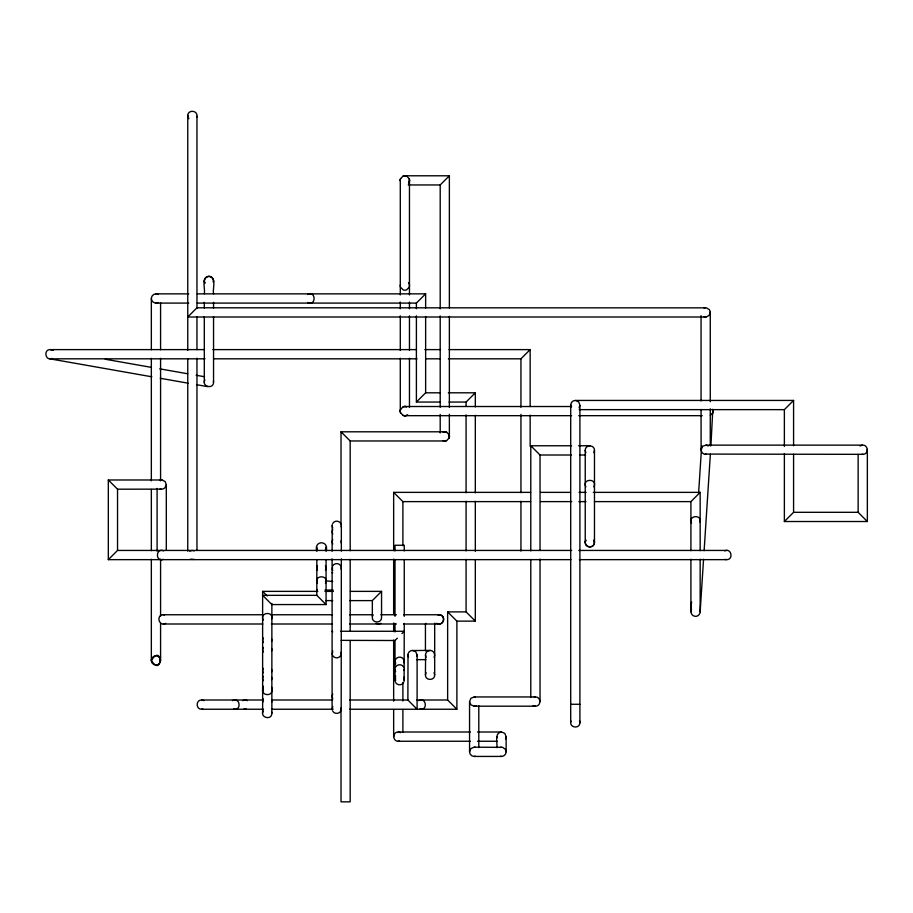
<?xml version="1.0" encoding="UTF-8"?>
<svg xmlns="http://www.w3.org/2000/svg" width="913" height="913" viewBox="0 0 913 913"><rect width="100%" height="100%" fill="white"/><g stroke="black" fill="none" stroke-linecap="round" stroke-linejoin="round"><path stroke-width="1.37" d="M710.268 312.006L709.196 315.373L706.069 317.005L187.758 317.005L196.968 307.795L706.468 307.852L709.447 309.758L710.268 312.006L710.268 401.72M701.058 449.333L702.69 446.206L706.069 445.133L862.34 445.133C868.24 444.391 869.085 454.046 863.15 454.343L704.083 454.081L702.12 452.711L701.116 450.543L701.058 409.515M691.563 601.838C691.483 606.221 688.379 615.784 695.535 616.378C698.011 616.401 700.18 614.232 700.157 611.756L703.558 559.258M698.628 492.712L701.663 445.932M704.117 550.744L710.36 454.263M710.919 445.749L712.802 409.321A3.401 2.408 -90 0 1 712.813 412.859L710.314 415.369M151.341 349.77L151.341 298.471L151.969 296.166L153.658 294.477L155.963 293.86L188.751 293.86M151.341 660.43C162.742 642.741 162.742 678.108 151.341 660.43L151.341 559.247M204.307 293.781C205.471 288.805 200.814 277.381 208.929 276.331C217.043 277.381 212.387 288.805 213.551 293.781M213.551 280.953L213.391 282.14A4.622 4.622 0 0 0 208.324 276.365A4.622 4.622 0 0 0 204.923 283.258L204.307 280.953M213.551 316.594L213.551 382.182C213.551 389.828 201.1 386.484 204.923 379.876M271.709 618.968C273.683 610.603 259.166 612.509 263.241 620.087M271.709 641.428L271.709 639.043M271.869 603.413L271.869 713.224C271.869 720.859 259.418 717.527 263.241 710.907M271.709 650.901L271.709 648.515M271.709 671.842L271.709 669.457M271.709 679.637L271.709 677.252M271.709 689.669L271.709 687.272M271.709 702.28L271.709 699.894M316.822 551.315C313.307 539.96 329.582 539.96 326.067 551.315M326.067 547.07L325.439 549.375M332.104 551.326L332.264 524.519M341.188 526.915L341.188 524.519M341.188 543.007L341.188 540.622M341.188 569.358L341.188 566.973M332.264 710.017L332.72 706.514M341.188 654.484L341.188 652.087M341.188 710.017L341.348 558.802M395.169 660.487L395.626 663.991M395.169 681.44L395.626 677.937M470.4 741.253L398.273 741.253C392.339 741.482 392.339 731.792 398.273 732.009L470.4 732.009M404.094 662.884L404.094 660.487M404.094 670.496L404.254 669.297M404.094 679.432L404.094 677.047M404.094 681.44L404.254 623.408M412.493 650.398L415.757 651.756L417.104 655.02L417.104 709.241L407.871 699.997L408.031 653.822L409.218 651.756L411.295 650.558L430.057 650.398C433.47 650.296 435.855 654.427 434.052 657.326M416.956 656.219L417.104 655.02M434.679 623.157L434.679 674.947C434.896 680.881 425.207 680.881 425.435 674.947L425.595 653.822L426.793 651.756L430.057 650.398M425.435 674.947L426.051 672.641M469.556 701.572L470.903 698.308L474.178 696.95L535.406 696.95C541.341 696.733 541.341 706.422 535.406 706.194L474.178 706.194L470.903 704.836L469.556 701.572L469.556 751.81L470.172 754.127L471.861 755.816L474.178 756.432L501.511 756.432L503.828 755.816L505.517 754.127L506.133 751.81L506.133 736.631L504.786 733.367L501.511 732.009L477.476 732.009M469.556 751.81L470.903 748.546L474.178 747.188L502.709 747.348L505.517 749.505L506.133 751.81M496.9 747.667C497.608 743.068 494.036 732.774 501.511 732.009M506.133 736.631L505.517 738.937M585.233 450.383C585.016 444.448 594.705 444.448 594.477 450.383L594.477 542.333C594.705 548.268 585.016 548.268 585.233 542.333L585.233 450.383L585.861 452.688M594.477 450.383L593.861 452.688M585.233 542.333L585.861 540.017A4.622 4.622 0 0 0 589.855 546.955A4.622 4.622 0 0 0 593.861 540.017L594.477 542.333M699.997 522.122C701.983 513.757 687.466 515.674 691.54 523.24M187.758 350.352L187.758 115.369C188.055 109.434 197.71 110.279 196.968 116.168L196.968 308.354M196.706 117.343L196.968 116.168M166.303 484.997L164.671 488.135L162.503 489.14L117.537 489.197L108.327 479.987L162.103 479.987L165.23 481.619L166.303 484.997L166.303 550.379M575.704 400.43L578.842 402.062L579.903 405.44L579.903 722.936C579.618 728.871 569.963 728.026 570.705 722.137L570.705 404.63L571.515 402.382L573.353 400.853L575.704 400.43L793.58 400.43L793.58 445.749M579.903 405.44L579.093 407.689M570.705 722.137L570.967 720.95M712.813 412.859L713.121 411.695M263.241 637.925L262.624 640.241L263.241 642.547M263.241 647.397L262.624 649.702L263.241 652.019M263.241 668.339L262.624 670.644L263.241 672.961M263.241 676.134L262.624 678.439L263.241 680.756M263.241 686.165L262.624 688.47L263.241 690.776M263.241 688.014C259.166 695.58 273.683 697.498 271.709 689.132M317.439 565.752L316.822 568.069L317.439 570.374M332.72 529.506L332.104 531.811L332.72 534.128M263.241 698.776L262.784 702.28M332.72 539.503L332.104 541.82L332.72 544.125M325.439 570.374L326.067 568.069L325.439 565.752M325.439 583.316C329.684 574.676 313.205 574.676 317.439 583.316M332.72 650.969L332.264 654.484M332.72 693.971L332.104 696.288L332.72 698.593M372.47 616.298L372.938 615.179M395.626 675.928L395.009 678.233L395.626 680.55M593.861 486.857C598.095 478.218 581.615 478.218 585.861 486.857M691.54 609.45L690.913 611.756L690.913 559.247M446.548 432.111A3.401 2.408 0 0 0 443.01 432.123A9.05 6.391 -90 0 1 446.548 432.111L449.048 434.611A9.05 6.391 0 0 1 449.059 438.149L446.56 440.648A3.401 2.408 0 0 1 443.022 440.659A9.05 6.391 -90 0 0 446.56 440.648M400.613 178.594A9.05 6.391 0 0 0 400.293 180.968A3.401 2.408 -90 0 1 400.613 178.594L403.112 176.095A9.05 6.391 -90 0 1 406.65 176.106L409.15 178.606A9.05 6.391 0 0 1 409.138 182.144L408.545 183.182M407.689 414.764L406.639 415.369A3.401 2.408 0 0 1 403.101 415.369L400.602 412.859A3.401 2.408 -90 0 1 400.613 409.321L403.112 406.833A9.05 6.391 -90 0 1 406.65 406.833A3.401 2.408 0 0 0 403.112 406.833M332.72 523.411C334.341 520.399 339.111 520.399 340.732 523.411M332.72 565.855C334.341 562.842 339.111 562.842 340.732 565.855M340.732 655.591C339.111 658.604 334.341 658.604 332.72 655.591M340.732 711.136C339.111 714.149 334.341 714.149 332.72 711.136M395.626 659.38C397.246 656.367 402.017 656.367 403.637 659.38M395.626 666.992C397.246 663.979 402.017 663.979 403.637 666.992M403.637 682.547C402.017 685.56 397.246 685.56 395.626 682.547M408.248 184.951L440.203 184.951L449.367 175.787L404.276 175.787M161.692 559.646L108.327 559.646L117.537 550.436L571.698 550.436M197.299 303.093L416.396 303.093L425.641 293.86L425.641 307.989M440.534 402.051L416.396 402.051L425.641 392.807L425.641 316.469M449.048 402.051L466.075 402.051L475.319 392.807L475.319 406.878M448.363 358.82L520.946 358.82L530.156 349.611L530.156 406.582M316.822 590.095L317.439 589.478M325.439 581.478L326.067 580.862L332.72 581.478M372.321 600.606L381.554 591.373L381.554 617.496C381.782 623.431 372.093 623.431 372.321 617.496L372.321 600.606L349.679 600.606M341.188 640.355L395.009 640.515L397.326 638.198M401.937 633.588L404.254 631.271L340.595 631.271M426.051 623.374L425.435 624.001L425.435 650.889M594.466 501.614L690.913 501.614L700.157 492.369L700.157 550.733M579.173 409.64L784.37 409.64L793.58 400.43M784.37 453.544L784.37 521.517L793.58 512.307L858.14 512.307L867.35 521.517L867.35 449.333M189.71 551.258L191.958 550.436L194.309 550.847M860.103 445.955L862.34 445.133M158.28 302.477C155.37 304.269 151.238 301.895 151.341 298.471M307.601 294.477C316.24 290.243 316.24 306.711 307.601 302.477M165.641 623.374C159.022 627.197 155.689 614.746 163.324 614.757L262.83 614.757M380.812 623.374L378.496 624.001L376.19 623.374M232.484 700.625C240.051 696.539 241.956 711.067 233.591 709.081M242.812 700.625L245.118 699.997L247.434 700.625M418.713 700.625C426.28 696.539 428.186 711.067 419.82 709.081M476.483 705.578L474.178 706.194M52.201 358.398C45.285 361.639 43.048 348.937 50.66 349.611L204.318 349.611M159.741 480.409L162.103 479.987M724.671 550.847C731.598 547.617 733.835 560.308 726.223 559.646L579.39 559.646M704.083 308.058L705.258 307.795M163.644 550.847C155.758 547.446 155.107 562.077 163.279 559.384M193.944 559.384L190.406 559.224M439.096 614.757L437.898 614.917A4.622 4.622 0 0 1 443.672 619.984A4.622 4.622 0 0 1 436.779 623.374C443.398 627.197 446.731 614.746 439.096 614.757L403.557 614.757M263.48 699.997L201.636 699.997C195.702 699.78 195.702 709.469 201.636 709.241L263.48 709.241M201.636 709.241L202.834 709.081M246.316 709.081L243.931 709.081M534.208 697.11L535.406 696.95M398.273 741.253L399.472 741.094M500.324 747.348L501.511 747.188M474.178 756.432L475.376 756.272M705.258 454.343L706.468 454.286M197.299 293.86L425.641 293.86M155.963 303.093L188.751 303.093M212.855 349.611L416.328 349.611M424.865 349.611L440.511 349.611M449.048 349.611L530.156 349.611M204.98 358.82L49.85 358.82L151.843 376.795M213.528 358.82L417.047 358.82M425.584 358.82L439.826 358.82M425.641 392.807L439.838 392.807M448.351 392.807L475.319 392.807M404.276 406.513L571.618 406.525M404.265 415.677L571.618 415.677M578.716 415.677L702.268 415.677M341.017 524.313L341.017 431.803L445.384 431.803M341.017 431.803L350.181 440.968L445.396 440.968M530.784 550.927L530.784 445.761L571.572 445.761M578.602 445.761L589.855 445.761M530.784 445.761L540.028 455.005L571.344 455.005M579.892 455.005L585.587 455.005M393.651 550.596L393.651 492.369L530.579 492.369M540.564 492.369L570.488 492.369M579.036 492.369L586.157 492.369M593.279 492.369L700.157 492.369M393.651 492.369L402.895 501.614L530.624 501.614M540.564 501.614L571.766 501.614M578.853 501.614L585.952 501.614M784.37 521.517L867.35 521.517M578.831 550.436L727.033 550.436M162.103 559.646L570.945 559.646M332.104 568.069L332.72 568.069M332.104 572.816L332.72 572.816M324.994 590.095L333.177 590.095M262.624 713.224L262.624 591.373L317.838 591.373M324.925 591.373L333.416 591.373M350.409 591.373L381.554 591.373M326.067 604.566L316.822 595.333L262.624 595.333L271.869 604.566L326.067 604.566L326.067 559.669M325.633 600.606L332.697 600.606M447.644 611.893L466.075 611.893L475.319 621.125L456.888 621.125L447.644 611.893L447.644 699.997L456.888 709.241L456.888 621.125M271.355 614.757L332.48 614.757M349.542 614.757L372.926 614.757M380.812 614.757L396.447 614.757M163.324 624.001L262.83 624.001M271.355 624.001L332.48 624.001M349.542 624.001L396.447 624.001M403.557 624.001L439.096 624.001M416.545 659.643L426.006 659.643M271.675 699.997L332.686 699.997M349.633 699.997L408.328 699.997M416.785 699.997L447.644 699.997M570.705 704.277L579.903 704.277M271.823 709.241L333.074 709.241M349.633 709.241L456.888 709.241M477.476 741.253L497.277 741.253M706.069 317.005L703.706 316.594M861.94 454.286L863.15 454.343M155.963 293.86L158.28 294.477M163.324 614.757L164.523 614.917M474.178 696.95L475.376 697.11M535.406 706.194L533.101 705.578M201.636 699.997L203.941 700.625M398.273 732.009L400.579 732.625M474.178 747.188L475.376 747.348M500.324 756.272L501.511 756.432M53.456 350.101L50.66 349.611L51.836 349.873M105.212 359.231L151.375 367.368M159.764 368.841L187.747 373.782M196.135 375.254L204.535 376.738M160.232 378.279L188.169 383.198M196.557 384.681L207.73 386.644M706.069 445.133L708.305 445.955M725.048 559.384L726.223 559.646M160.117 488.934L161.293 489.197M332.104 631.271L332.72 631.887M262.624 591.373L267.247 595.995M188.82 118.736L187.758 115.369M408.545 282.745L409.138 283.795A9.05 6.391 0 0 1 409.15 287.333L406.65 289.832A3.401 2.408 0 0 1 403.112 289.843L400.613 287.344A9.05 6.391 0 0 1 400.293 284.97M434.052 672.641L434.679 674.947M426.051 657.326L425.435 655.02M408.488 657.326L407.871 655.02M395.363 670.964L395.626 671.614M332.72 528.034L332.104 525.717M332.264 569.358L332.72 570.477M317.439 549.375L316.822 547.07M571.116 406.993L570.705 404.63M579.493 720.585L579.903 722.936M699.997 610.569L700.157 611.756L700.157 559.247M496.9 736.631L497.049 737.83M404.094 679.044L404.254 680.242M395.009 669.297L395.169 670.496M341.188 707.632L341.348 708.83M271.709 712.026L271.869 713.224M213.391 380.995L213.551 382.182M858.14 454.377L858.14 512.307M793.58 454.252L793.58 512.307M784.37 409.64L784.37 446.457M710.268 408.841L710.268 445.875M701.058 315.647L701.058 400.978M690.913 501.614L690.913 550.733M540.028 455.005L540.028 550.493M540.028 559.053L540.028 701.572M530.784 559.452L530.784 697.315M530.156 415.13L530.156 446.468M520.946 358.82L520.946 407.244M520.946 414.365L520.946 492.7M520.946 501.248L520.946 551.098M478.8 705.76L478.8 747.621M475.319 415.312L475.319 492.837M475.319 501.385L475.319 551.281M475.319 559.829L475.319 621.125M466.075 402.051L466.075 406.296M466.075 414.81L466.075 492.78M466.075 501.283L466.075 550.916M466.075 559.418L466.075 611.893M449.367 175.787L449.367 307.909M449.367 316.32L449.367 407.358M449.367 414.274L449.367 436.985M440.203 184.951L440.203 308.834M440.203 315.955L440.203 407.289M440.203 414.411L440.203 432.933M416.396 303.093L416.396 308.754M416.396 315.818L416.396 402.051M409.458 179.77L409.458 294.922M409.458 302.043L409.458 308.777M409.458 315.841L409.458 350.466M409.458 358.227L409.458 407.438M404.254 550.95L404.254 545.266L395.009 545.266L395.009 550.95M404.254 559.475L404.254 616.309M402.895 501.614L402.895 545.769M402.895 682.502L402.895 701.024M402.895 709.572L402.895 732.363M400.293 179.758L400.293 294.933M400.293 302.055L400.293 308.777M400.293 315.841L400.293 350.466M400.293 358.227L400.293 411.695M395.009 559.475L395.009 616.309M395.009 623.408L395.009 631.933M395.009 640.458L395.009 680.242M393.651 559.121L393.651 614.506M393.651 623.02L393.651 631.545M393.651 640.059L393.651 701.127M393.651 709.652L393.651 736.631M350.181 440.968L350.181 550.801M350.181 559.349L350.181 630.678M350.181 640.652L350.181 801.842L341.017 801.842L341.017 709.333M341.348 525.717L341.348 551.19M332.104 558.802L332.104 708.83M316.822 559.669L316.822 595.333M213.551 302.34L213.551 308.035M204.307 302.34L204.307 308.035M204.307 316.594L204.307 382.182M196.968 316.891L196.968 349.633M196.968 358.181L196.968 550.368M187.758 358.9L187.758 551.167M160.585 302.751L160.585 349.77M160.585 358.33L160.585 480.877M160.585 559.247L160.585 616.252M160.585 623.374L160.585 660.43A4.622 4.622 0 0 1 153.658 664.424A4.622 4.622 0 0 1 153.658 656.424A4.622 4.622 0 0 1 160.585 660.43M157.093 488.466L157.093 551.167M151.341 358.33L151.341 480.877M151.341 489.425L151.341 550.699M117.537 489.197L117.537 550.436M108.327 479.987L108.327 559.646M406.639 415.369A9.05 6.391 -90 0 1 403.101 415.369M400.602 412.859A9.05 6.391 0 0 1 400.613 409.321M403.112 176.095A3.401 2.408 0 0 1 406.65 176.106M409.15 178.606A3.401 2.408 -90 0 1 409.138 182.144M449.048 434.611A3.401 2.408 -90 0 1 449.059 438.149"/></g></svg>
